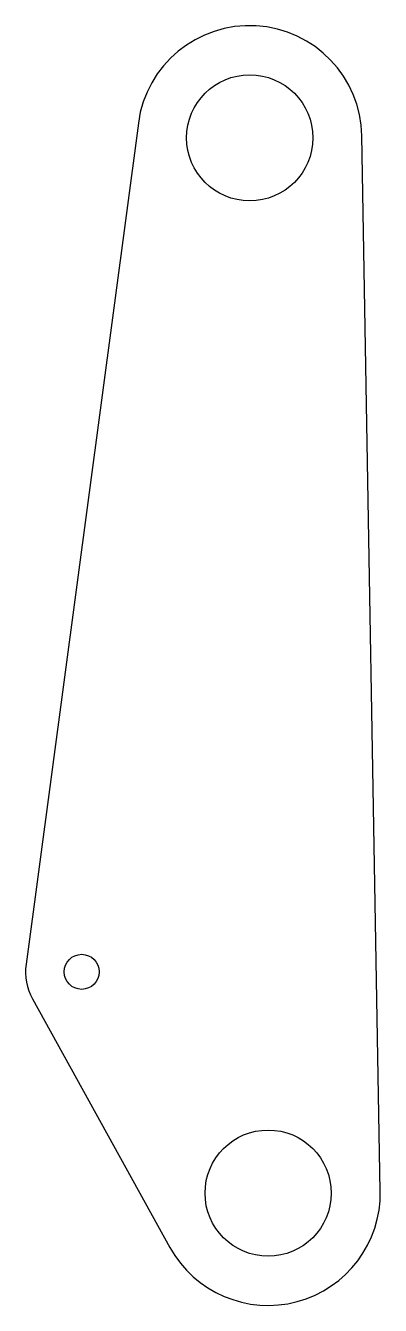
# Model space of a CAD drawing. Header units: inches. Extents: x 0 to 3.2, y 0 to 11.4.
import ezdxf

# ---------------------------------------------------------------- set-up
doc = ezdxf.new("R2010")
doc.units = ezdxf.units.IN

msp = doc.modelspace()

# ---------------------------------------------------------------- linework, layer by layer
at = {"layer": 'DXFWIZ_CLOSED'}
msp.add_lwpolyline([(1.004, 10.531), (0.004, 3.038, 0.160658), (0.062, 2.73), (1.284, 0.517, 0.344558), (2.418, 0.034, 0.344557), (3.159, 1.018), (2.995, 10.416, 0.392396), (2.053, 11.397, 0.392396)], format="xyb", close=True, dxfattribs=at)
for centre, radius in [((1.996, 10.399), 0.562), ((0.5, 2.971), 0.156), ((2.16, 1), 0.562)]:
    msp.add_circle(centre, radius, dxfattribs=at)

doc.saveas('drawing.dxf')
